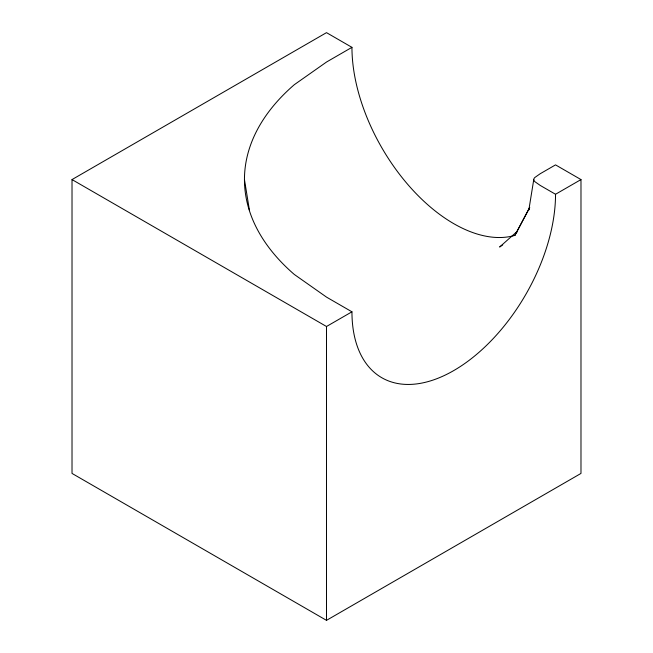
<?xml version="1.0" encoding="UTF-8"?>
<svg xmlns="http://www.w3.org/2000/svg" width="653" height="653" viewBox="0 0 653 653"><rect width="100%" height="100%" fill="white"/><g stroke="black" fill="none" stroke-linecap="round" stroke-linejoin="round"><path stroke-width="0.98" d="M533.762 179.575L528.832 209.997L529.705 207.474L514.882 235.431L529.052 208.707M516.352 232.623L517.551 231.333M517.274 231.35L499.635 247.014L502.72 244.842M580.982 179.575L555.532 194.268L540.178 185.403L534.856 181.656A6.497 3.755 0 0 1 534.856 177.485L540.178 173.747L555.532 164.882L580.982 179.575L580.982 473.425L326.5 620.35L72.018 473.425L72.018 179.575L326.5 32.65L351.951 47.343A143.954 83.111 60 0 0 408.174 184.913A143.954 83.111 60 0 0 514.735 235.431M351.951 47.343L326.59 61.986L294.307 84.694A295.809 170.784 0 0 0 294.307 274.456L326.59 297.164L351.951 311.808A143.954 83.111 -60 0 0 453.737 370.577A143.954 83.111 -60 0 0 555.532 194.268M72.018 179.575L326.5 326.5L351.951 311.808M244.459 179.575L249.389 209.997M326.5 326.5L326.5 620.35"/></g></svg>
